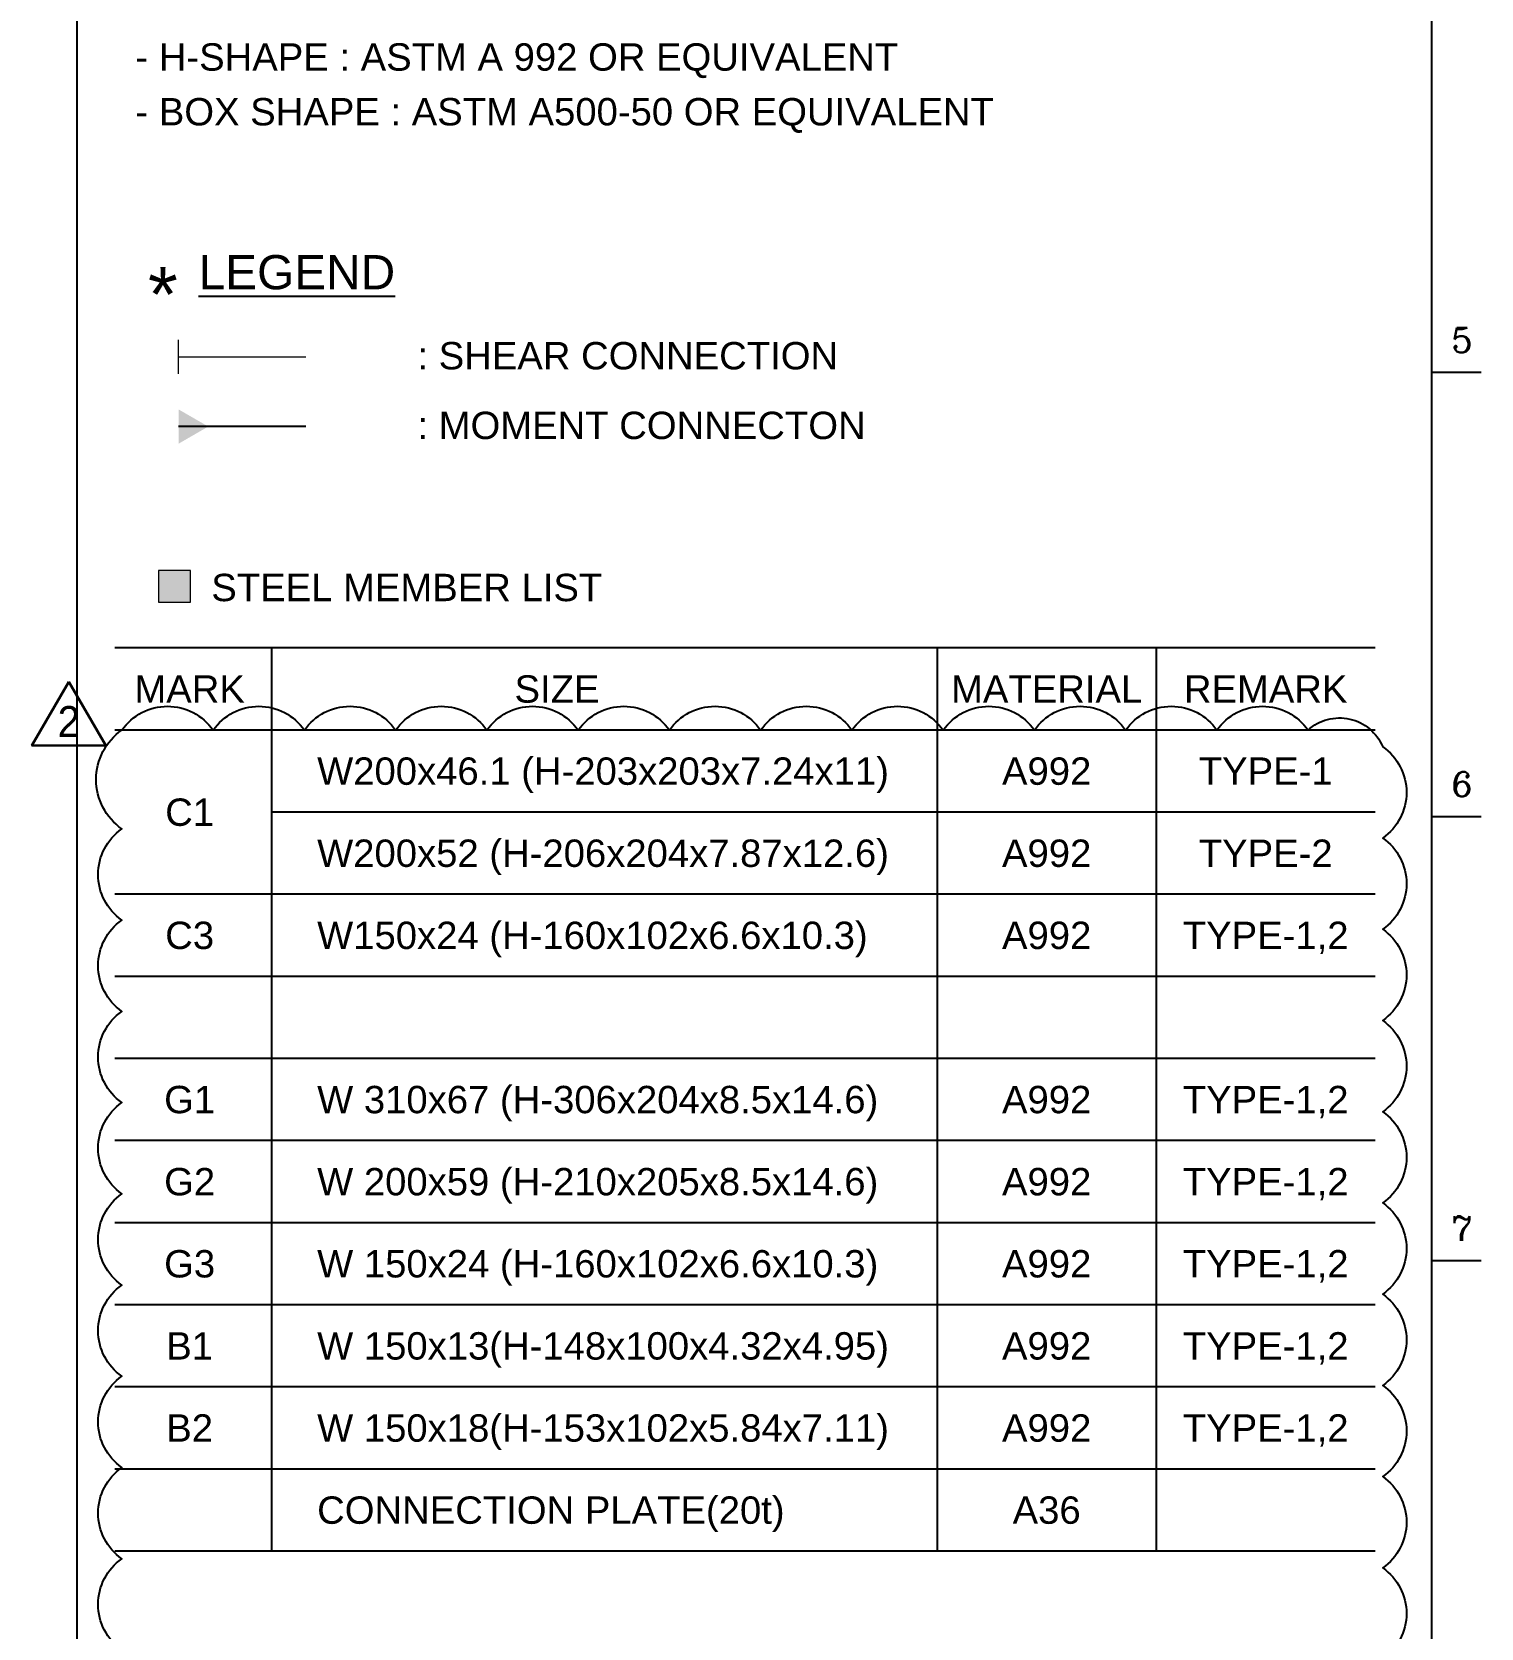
# Model space of a CAD drawing. Header units: millimetres. Extents: x 415966 to 487306, y -108951 to -17325.
# Drawn here: x 444753 to 451106, y -58323 to -51325 of the extents above; entities that cross this region are included whole.
import ezdxf
from ezdxf.enums import TextEntityAlignment as Align

# ---------------------------------------------------------------- set-up
doc = ezdxf.new("R2010")
doc.units = ezdxf.units.MM
doc.header["$LTSCALE"] = 2
doc.layers.add('C_MARK', color=2, linetype='Continuous', lineweight=0)
doc.layers.add('TEXT', color=3, linetype='Continuous', lineweight=0)
for name, color, linetype in [('C_REV', 4, 'Continuous'), ('C_TEXT_01', 2, 'Continuous'), ('STEEL-BEAM', 4, 'Continuous'), ('SYM', 7, 'Continuous'), ('TAN-TIT', 30, 'Continuous')]:
    doc.layers.add(name, color=color, linetype=linetype)
doc.styles.add('Arial', font='arial.ttf')
doc.styles.add('COM', font='COMPLEX', dxfattribs={"height": 5})
doc.styles.add('돋움', font='')
doc.styles.get('돋움').set_extended_font_data('Dotum')

# ---------------------------------------------------------------- blocks, each defined once
blk = doc.blocks.new('BORDER')
at = {"layer": 'TAN-TIT'}
for p, q in [((19323.7, 4632.3), (19323.7, 16468)), ((23282.3, 352), (23282.3, 16468)), ((23282.3, 9978.7), (23426.6, 9978.7)), ((23282.3, 8680.8), (23426.6, 8680.8)), ((23282.3, 7383), (23426.6, 7383))]:
    blk.add_line(p, q, dxfattribs=at)
at = {"layer": 'TAN-TIT', "style": 'COM'}
for s, p in [('5', (23340, 10036.4)), ('6', (23340, 8738.5)), ('7', (23340, 7440.6))]:
    blk.add_text(s, height=72.1, dxfattribs=at).set_placement(p)

msp = doc.modelspace()

# ---------------------------------------------------------------- hatches: boundary and pattern name
at = {"layer": 'C_TEXT_01'}
h = msp.add_hatch(color=256, dxfattribs=at)
h.dxf.hatch_style = 1
h.paths.add_polyline_path([(445448.7, -53685.5), (445308.7, -53685.5), (445308.7, -53825.5), (445448.7, -53825.5)])

# ---------------------------------------------------------------- linework, layer by layer
at = {"color": 0, "linetype": 'ByBlock'}
msp.add_solid([(445396.5, -53129.9), (445526.5, -53054.8), (445396.5, -52979.8)], dxfattribs=at)
at = {"layer": 'C_REV', "lineweight": 30}
msp.add_lwpolyline([(444915.1, -54173.6), (445076.8, -54453.6), (444753.5, -54453.6)], close=True, dxfattribs=at)
at = {"layer": 'C_REV'}
for points in [[(445147.8, -54385.5, -0.520567), (445547.8, -54385.5, -0.520567), (445947.8, -54385.5, -0.520567), (446347.8, -54385.5, -0.520567), (446747.8, -54385.5, -0.520567), (447147.8, -54385.5, -0.520567), (447547.8, -54385.5, -0.520567), (447947.8, -54385.5, -0.520567), (448347.8, -54385.5, -0.520567), (448747.8, -54385.5, -0.520567), (449147.8, -54385.5, -0.520567), (449547.8, -54385.5, -0.520567), (449947.8, -54385.5, -0.520567), (450347.8, -54385.5, -0.520567), (450674.5, -54458.8, -0.520567), (450674.5, -54858.8, -0.520567), (450674.5, -55258.8, -0.520567), (450674.5, -55658.8, -0.520567), (450674.5, -56058.8, -0.520567), (450674.5, -56458.8, -0.520567), (450674.5, -56858.8, -0.520567), (450674.5, -57258.8, -0.520567), (450674.5, -57658.8, -0.520567), (450674.5, -58058.8, -0.520567), (450674.5, -58458.8, -0.520567)], [(445147.8, -58418.7, -0.520567), (445147.8, -58018.7, -0.520567), (445147.8, -57618.7, -0.520567), (445147.8, -57218.7, -0.520567), (445147.8, -56818.7, -0.520567), (445147.8, -56418.7, -0.520567), (445147.8, -56018.7, -0.520567), (445147.8, -55618.7, -0.520567), (445147.8, -55218.7, -0.520567), (445147.8, -54818.7, -0.520567), (445147.8, -54385.5, -0.520567)]]:
    msp.add_lwpolyline(points, format="xyb", dxfattribs=at)
at = {"layer": 'STEEL-BEAM'}
msp.add_line((445953.8, -53054.8), (445396.5, -53054.8), dxfattribs=at)
at = {"layer": 'SYM', "color": 7, "linetype": 'Continuous'}
for p, q in [((450641.5, -54025.5), (445117.5, -54025.5)), ((450641.5, -54385.5), (445117.5, -54385.5)), ((450641.5, -57985.5), (445117.5, -57985.5))]:
    msp.add_line(p, q, dxfattribs=at)
at = {"layer": 'SYM', "color": 6, "linetype": 'Continuous'}
for p, q in [((445803.7, -54025.5), (445803.7, -57985.5)), ((448721.5, -54025.5), (448721.5, -57985.5)), ((449681.5, -54025.5), (449681.5, -57985.5)), ((450641.5, -54745.5), (445803.7, -54745.5)), ((450641.5, -55105.5), (445117.5, -55105.5)), ((450641.5, -55465.5), (445117.5, -55465.5)), ((450641.5, -55825.5), (445117.5, -55825.5)), ((450641.5, -56185.5), (445117.5, -56185.5)), ((450641.5, -56545.5), (445117.5, -56545.5)), ((450641.5, -56905.5), (445117.5, -56905.5)), ((450641.5, -57265.5), (445117.5, -57265.5)), ((450641.5, -57625.5), (445117.5, -57625.5))]:
    msp.add_line(p, q, dxfattribs=at)
at = {"layer": 'TEXT', "color": 4}
for p, q in [((445396.5, -52824.1), (445396.5, -52674.1)), ((445396.5, -52749.1), (445953.8, -52749.1))]:
    msp.add_line(p, q, dxfattribs=at)
at = {"layer": 'TEXT'}
msp.add_lwpolyline([(445308.7, -53825.5), (445448.7, -53825.5), (445448.7, -53685.5), (445308.7, -53685.5)], close=True, dxfattribs=at)

# ---------------------------------------------------------------- block references
at = {"xscale": 1.5, "yscale": 1.5, "zscale": 1.5}
msp.add_blockref('BORDER', (415965.9, -67785.1), dxfattribs=at)

# ---------------------------------------------------------------- texts
at = {"layer": 'C_MARK', "color": 4, "style": '돋움'}
msp.add_text('2', height=135, dxfattribs=at).set_placement((444915.1, -54347.8), align=Align.MIDDLE_CENTER)
at = {"layer": 'C_TEXT_01', "style": 'Arial'}
for s, p in [('  - H-SHAPE : ASTM A 992 OR EQUIVALENT', (445114.1, -51434.5)), ('  - BOX SHAPE : ASTM A500-50 OR EQUIVALENT', (445114.1, -51674.5)), ('W200x46.1 (H-203x203x7.24x11)', (446003.7, -54565.5)), ('W200x52 (H-206x204x7.87x12.6)', (446003.7, -54925.5)), ('W150x24 (H-160x102x6.6x10.3)', (446003.7, -55285.5)), ('W 310x67 (H-306x204x8.5x14.6)', (446003.7, -56005.5)), ('W 200x59 (H-210x205x8.5x14.6)', (446003.7, -56365.5)), ('W 150x24 (H-160x102x6.6x10.3)', (446003.7, -56725.5)), ('W 150x13(H-148x100x4.32x4.95)', (446003.7, -57085.5)), ('W 150x18(H-153x102x5.84x7.11)', (446003.7, -57445.5)), ('CONNECTION PLATE(20t)', (446003.7, -57805.5))]:
    msp.add_text(s, height=120, dxfattribs=at).set_placement(p, align=Align.MIDDLE_LEFT)
for s, height, p in [('%%ULEGEND', 150, (445484.1, -52453)), ('*', 240, (445262.3, -52595.3)), (': SHEAR CONNECTION', 120, (446443.3, -52804.2)), (': MOMENT CONNECTON', 120, (446443.3, -53109.7)), ('STEEL MEMBER LIST', 120, (445539.7, -53820.4))]:
    msp.add_text(s, height=height, dxfattribs=at).set_placement(p)
for s, p in [('MARK', (445444.8, -54205.5)), ('SIZE', (447055.2, -54205.5)), ('MATERIAL', (449201.5, -54205.5)), ('REMARK', (450161.5, -54205.5)), ('A992', (449201.5, -54565.5)), ('TYPE-1', (450161.5, -54565.5)), ('C1', (445444.8, -54745.5)), ('A992', (449201.5, -54925.5)), ('TYPE-2', (450161.5, -54925.5)), ('C3', (445444.8, -55285.5)), ('A992', (449201.5, -55285.5)), ('TYPE-1,2', (450161.5, -55285.5)), ('G1', (445444.8, -56005.5)), ('A992', (449201.5, -56005.5)), ('TYPE-1,2', (450161.5, -56005.5)), ('G2', (445444.8, -56365.5)), ('A992', (449201.5, -56365.5)), ('TYPE-1,2', (450161.5, -56365.5)), ('G3', (445444.8, -56725.5)), ('A992', (449201.5, -56725.5)), ('TYPE-1,2', (450161.5, -56725.5)), ('B1', (445444.8, -57085.5)), ('A992', (449201.5, -57085.5)), ('TYPE-1,2', (450161.5, -57085.5)), ('B2', (445444.8, -57445.5)), ('A992', (449201.5, -57445.5)), ('TYPE-1,2', (450161.5, -57445.5)), ('A36', (449201.5, -57805.5))]:
    msp.add_text(s, height=120, dxfattribs=at).set_placement(p, align=Align.MIDDLE_CENTER)

doc.saveas('drawing.dxf')
